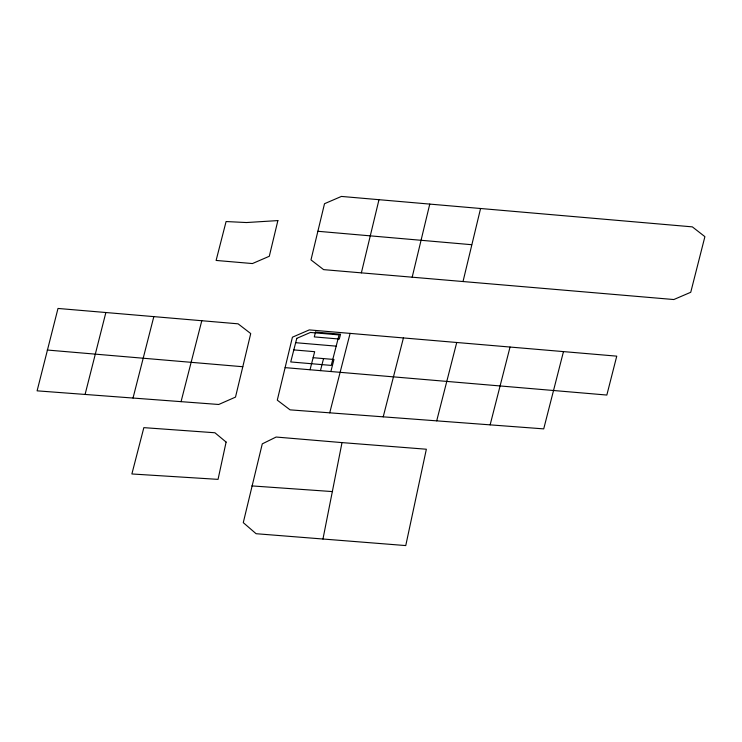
<?xml version="1.0" encoding="UTF-8"?>
<svg xmlns="http://www.w3.org/2000/svg" width="742" height="742" viewBox="0 0 742 742"><rect width="100%" height="100%" fill="white"/><g stroke="black" fill="none" stroke-linecap="round" stroke-linejoin="round"><path stroke-width="1.11" d="M322.946 539.1L342.016 442.603L426.353 449.225L405.753 545.574L256.092 533.711L243.274 522.637L262.278 443.864L276.135 437.038L342.016 442.603M463.017 281.543L480.575 208.502L692.351 226.867L704.9 236.652L690.746 292.274L673.819 299.536L323.623 269.634L310.981 259.895L324.514 203.707L341.413 196.426L480.575 208.502M412.181 277.202L429.766 204.087M361.373 272.852L378.986 199.681M242.801 366.733L250.731 333.566L238.099 323.827L105.874 312.521L57.997 308.449L37.1 390.839L218.723 404.483L235.502 397.1L242.801 366.733L47.228 350.029M85.08 394.447L105.874 312.521M133.022 398.046L153.826 316.639M383.215 416.837L403.425 337.935M436.704 420.844L456.729 342.498M201.796 320.73L181.057 401.663M310.035 369.739L314.664 351.689L293.823 349.909M320.461 370.629L323.549 358.59M330.886 371.519L333.965 359.48L313.124 357.7M329.726 412.83L350.113 333.371M490.137 424.851L510.042 347.052M563.475 351.615L543.719 428.876L290.066 409.853L277.285 400.161L292.422 337.193L309.284 329.902L616.75 356.151L606.835 395.05L285.123 367.633M251.872 485.908L332.583 491.594M295.678 342.693L336.182 346.152M471.634 244.702L317.864 231.281M226.106 442.065L218.046 479.369L131.881 473.971L143.846 427.642L214.911 432.762L226.106 442.065M277.879 220.587L269.3 256.268L252.428 263.558L216.107 260.442L226.087 221.543L246.465 222.544L277.879 220.587M296.791 338.343L290.734 361.948L331.247 365.407L339.066 334.902L310.406 332.453L296.791 338.343M315.526 332.091L314.293 336.905L339.307 339.038L340.541 334.225L315.526 332.091"/></g></svg>
